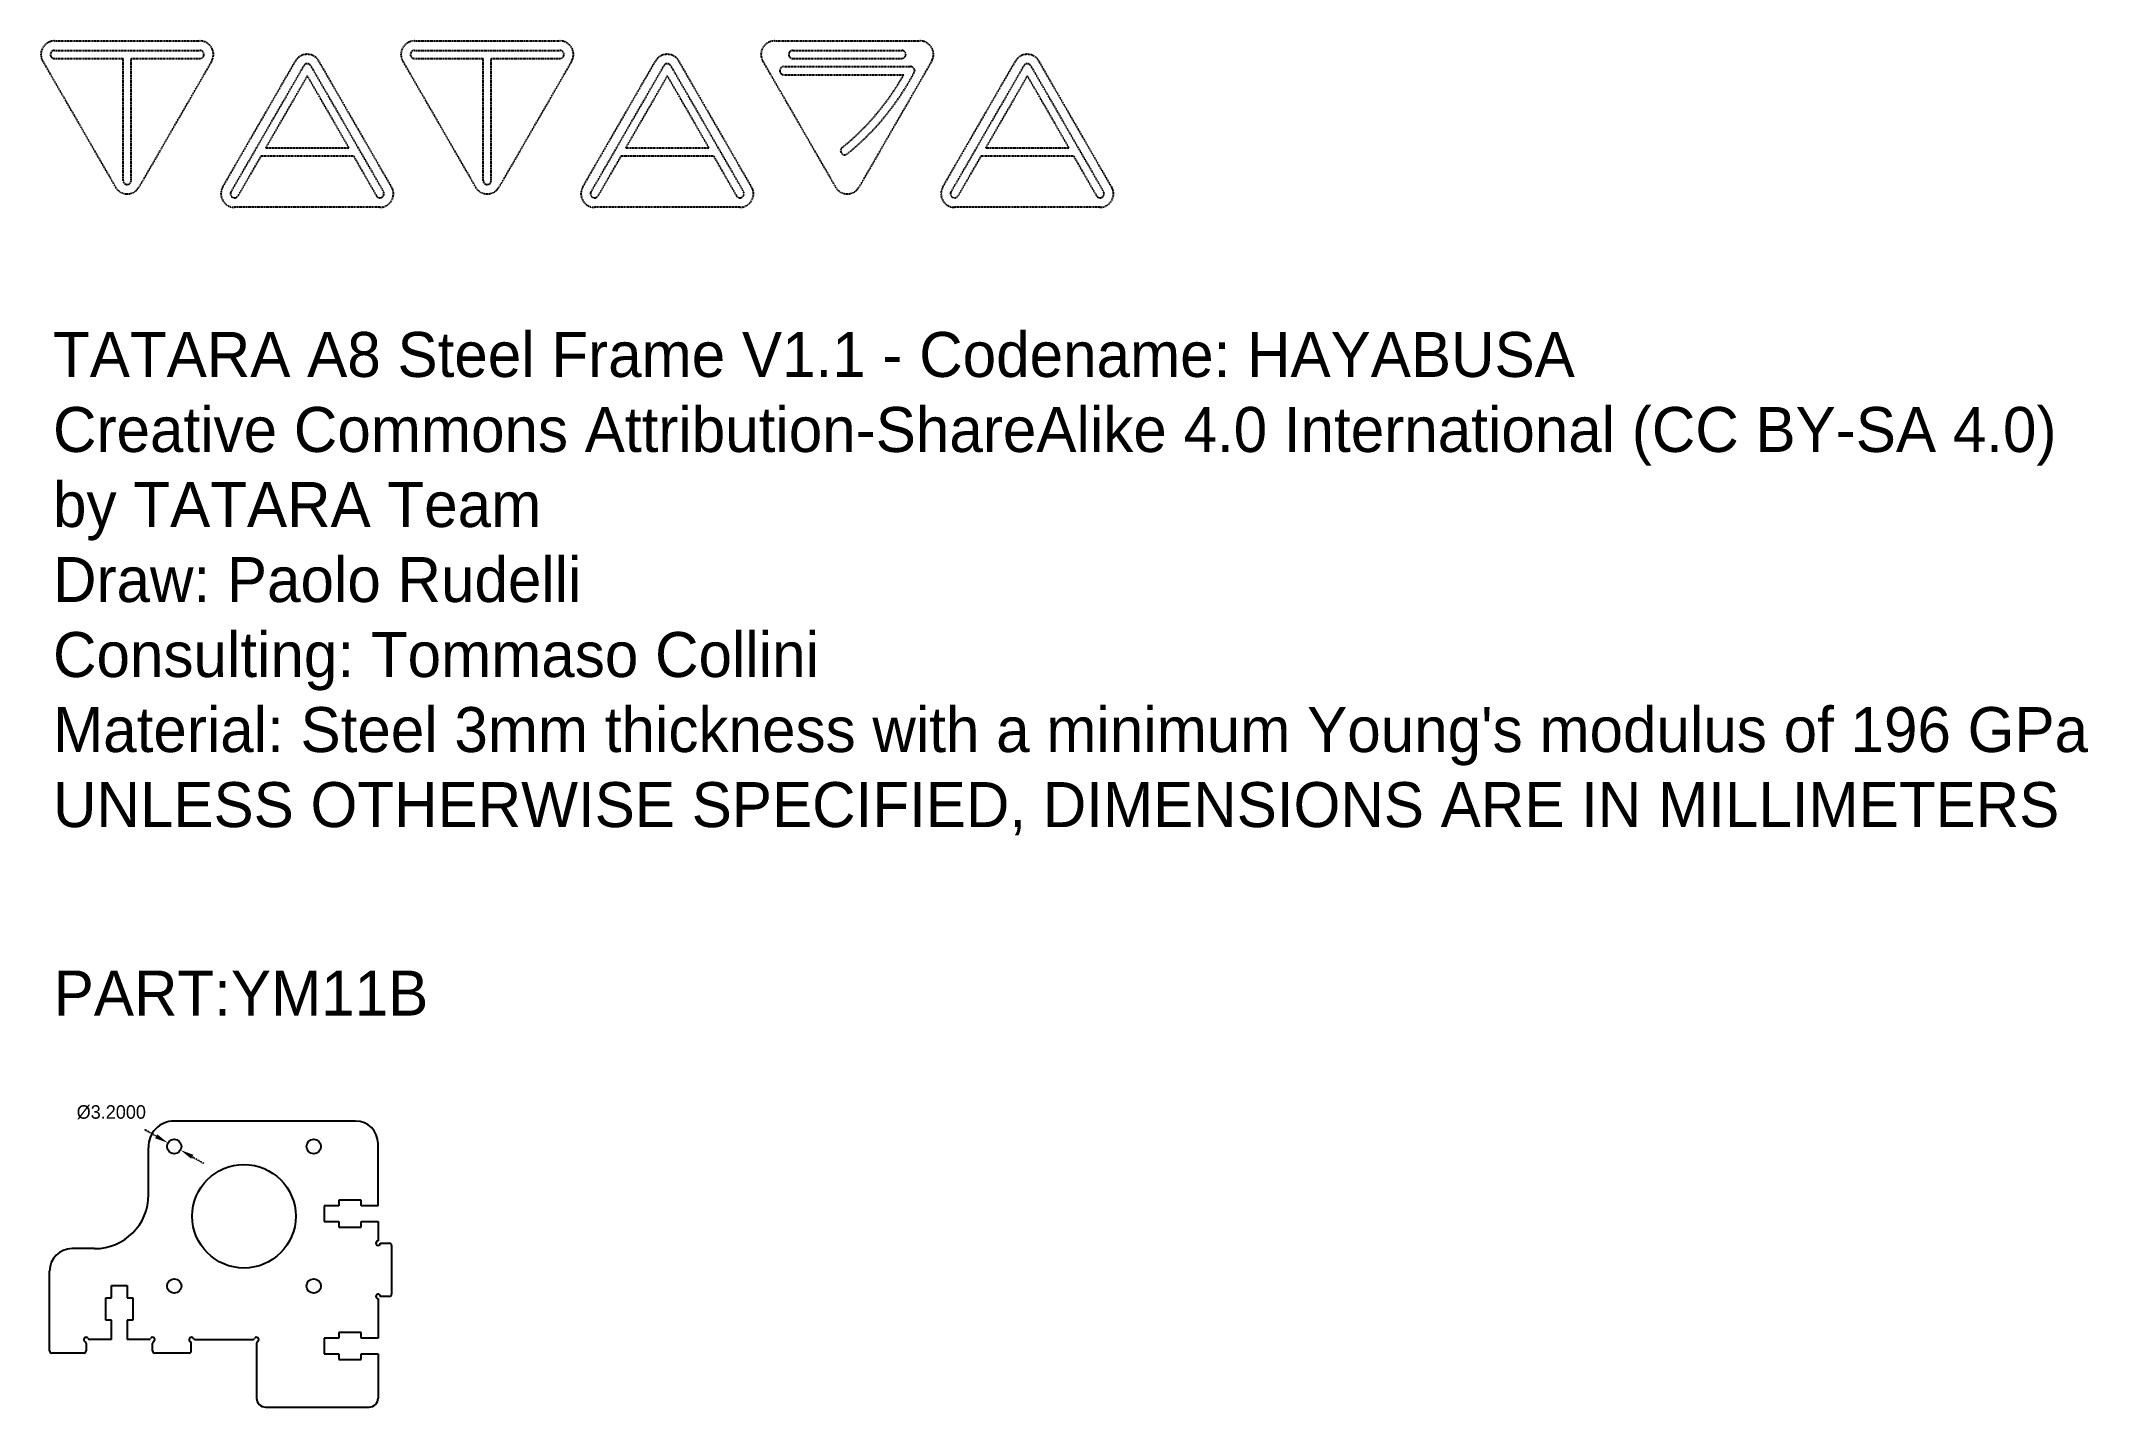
# Model space of a CAD drawing. Header units: inches. Extents: x 1 to 455, y 0 to 304.
import ezdxf

# ---------------------------------------------------------------- set-up
doc = ezdxf.new("R2010")
doc.units = ezdxf.units.IN
doc.header["$MEASUREMENT"] = 0
doc.linetypes.add('HIDDEN', pattern=[0.15, 0.1, -0.05])
doc.layers.get('Defpoints').update_dxf_attribs({"linetype": 'CONTINUOUS'})
for name, color, linetype in [('NOTE', 3, 'CONTINUOUS'), ('QUOTE', 6, 'HIDDEN'), ('TATARA LOGO', 2, 'HIDDEN'), ('VISIBLE', 7, 'CONTINUOUS')]:
    doc.layers.add(name, color=color, linetype=linetype)
doc.dimstyles.get("Standard").update_dxf_attribs({"dimtxt": 0.18, "dimasz": 0.18, "dimexe": 0.18, "dimexo": 0.0625, "dimgap": 0.09, "dimtad": 0, "dimtih": 1, "dimtoh": 1, "dimdec": 4, "dimzin": 0, "dimdsep": 46, "dimtxsty": 'Standard', "dimcen": 0.09, "dimadec": 0, "dimazin": 0, "dimtfac": 1, "dimtdec": 4, "dimtofl": 0, "dimtmove": 0, "dimatfit": 3, "dimfxl": 1, "dimtolj": 1, "dimtzin": 0, "dimarcsym": 0})

# ---------------------------------------------------------------- blocks, each defined once
blk = doc.blocks.new('*D3')
at = {"layer": 'Defpoints', "color": 0}
for p in [(28.76, 59.1), (31.54, 57.52)]:
    blk.add_point(p, dxfattribs=at)
at = {"layer": 'QUOTE', "color": 0, "lineweight": -2}
for p, q in [((26.15, 60.58), (23.54, 62.06)), ((34.15, 56.04), (36.76, 54.56))]:
    blk.add_line(p, q, dxfattribs=at)
at = {"layer": 'QUOTE', "color": 0}
for points in [[(25.9, 60.14), (26.4, 61.01), (28.76, 59.1)], [(34.4, 56.47), (33.91, 55.6), (31.54, 57.52)]]:
    blk.add_solid(points, dxfattribs=at)
at = {"layer": 'QUOTE', "color": 0, "insert": (16.17, 65.92), "char_height": 3, "attachment_point": 5}
blk.add_mtext('\\A1;%%c3.2000', dxfattribs=at)

msp = doc.modelspace()

# ---------------------------------------------------------------- linework, layer by layer
at = {"layer": 'TATARA LOGO'}
for p, q in [((3.53719, 303.97292), (35.86881, 303.97292)), ((3.53719, 301.87292), (35.86881, 301.87292)), ((83.53719, 303.97292), (115.86881, 303.97292)), ((83.53719, 301.87292), (115.86881, 301.87292)), ((163.53719, 303.97292), (195.86881, 303.97292)), ((167.59319, 301.87292), (191.81281, 301.87292)), ((0.93912, 299.47292), (17.10492, 271.47292)), ((3.53719, 300.07292), (18.803, 300.07292)), ((18.803, 272.97292), (18.803, 300.07292)), ((20.603, 300.07292), (35.86881, 300.07292)), ((20.603, 272.97292), (20.603, 300.07292)), ((38.46688, 299.47292), (22.30108, 271.47292)), ((40.93912, 271.50626), (57.10492, 299.50626)), ((58.92358, 298.45626), (42.75777, 270.45626)), ((59.703, 296.20626), (50.48464, 280.23959)), ((59.703, 296.20626), (68.92136, 280.23959)), ((60.48242, 298.45626), (76.64823, 270.45626)), ((78.46688, 271.50626), (62.30108, 299.50626)), ((80.93912, 299.47292), (97.10492, 271.47292)), ((83.53719, 300.07292), (98.803, 300.07292)), ((98.803, 272.97292), (98.803, 300.07292)), ((100.603, 272.97292), (100.603, 300.07292)), ((100.603, 300.07292), (115.86881, 300.07292)), ((118.46688, 299.47292), (102.30108, 271.47292)), ((120.93912, 271.50626), (137.10492, 299.50626)), ((138.92358, 298.45626), (122.75777, 270.45626)), ((139.703, 296.20626), (130.48464, 280.23959)), ((139.703, 296.20626), (148.92136, 280.23959)), ((140.48242, 298.45626), (156.64823, 270.45626)), ((158.46688, 271.50626), (142.30108, 299.50626)), ((160.93912, 299.47292), (177.10492, 271.47292)), ((165.61565, 298.27292), (193.79035, 298.27292)), ((165.61565, 296.47292), (192.27461, 296.47292)), ((167.59319, 300.07292), (191.81281, 300.07292)), ((198.46688, 299.47292), (182.30108, 271.47292)), ((200.93912, 271.50626), (217.10492, 299.50626)), ((218.92358, 298.45626), (202.75777, 270.45626)), ((219.703, 296.20626), (210.48464, 280.23959)), ((219.703, 296.20626), (228.92136, 280.23959)), ((220.48242, 298.45626), (236.64823, 270.45626)), ((238.46688, 271.50626), (222.30108, 299.50626)), ((49.44541, 278.43959), (44.31661, 269.55625)), ((49.44541, 278.43959), (69.96059, 278.43959)), ((50.48464, 280.23959), (68.92136, 280.23959)), ((69.96059, 278.43959), (75.08939, 269.55626)), ((129.44541, 278.43959), (124.31661, 269.55625)), ((129.44541, 278.43959), (149.96059, 278.43959)), ((130.48464, 280.23959), (148.92136, 280.23959)), ((149.96059, 278.43959), (155.08939, 269.55626)), ((209.44541, 278.43959), (204.31661, 269.55625)), ((209.44541, 278.43959), (229.96059, 278.43959)), ((210.48464, 280.23959), (228.92136, 280.23959)), ((229.96059, 278.43959), (235.08939, 269.55626)), ((75.86881, 267.00626), (43.53719, 267.00626)), ((155.86881, 267.00626), (123.53719, 267.00626)), ((235.86881, 267.00626), (203.53719, 267.00626))]:
    msp.add_line(p, q, dxfattribs=at)
for centre, radius, start, end in [((3.53719, 300.97292), 3, 90, 210), ((3.53719, 300.97292), 0.9, 90, 270), ((35.86881, 300.97292), 3, 330, 90), ((35.86881, 300.97292), 0.9, 270, 90), ((59.703, 298.00626), 3, 30, 150), ((83.53719, 300.97292), 3, 90, 210), ((83.53719, 300.97292), 0.9, 90, 270), ((115.86881, 300.97292), 3, 330, 90), ((115.86881, 300.97292), 0.9, 270, 90), ((115.86881, 300.97292), 0.9, 270, 90), ((139.703, 298.00626), 3, 30, 150), ((163.53719, 300.97292), 3, 90, 210), ((167.59319, 300.97292), 0.9, 90, 270), ((191.81281, 300.97292), 0.9, 270, 90), ((195.86881, 300.97292), 3, 330, 90), ((219.703, 298.00626), 3, 30, 150), ((59.703, 298.00626), 0.9, 30, 149.9999972), ((139.703, 298.00626), 0.9, 30, 149.9999972), ((165.61565, 297.37292), 0.9, 90, 270), ((143.29879, 324.00646), 56.18474, 308.8897527, 330.6559013), ((143.29879, 324.00646), 57.98474, 308.8897527, 332.1550619), ((193.79035, 297.37292), 0.9, 329.9999988, 90), ((219.703, 298.00626), 0.9, 30, 149.9999972), ((179.13796, 279.57423), 0.9, 128.8897527, 308.8897527), ((19.703, 272.97292), 0.9, 180, 0), ((99.703, 272.97292), 0.9, 180, 0), ((19.703, 272.97292), 3, 210, 330), ((43.53719, 270.00626), 3, 150, 270), ((43.53719, 270.00626), 0.9, 149.9999972, 329.9991008), ((75.86881, 270.00626), 0.9, 210, 30), ((75.86881, 270.00626), 3, 270, 30), ((99.703, 272.97292), 3, 210, 330), ((123.53719, 270.00626), 3, 150, 270), ((123.53719, 270.00626), 0.9, 149.9999972, 329.9991008), ((155.86881, 270.00626), 0.9, 210, 30), ((155.86881, 270.00626), 3, 270, 30), ((179.703, 272.97292), 3, 210, 330), ((203.53719, 270.00626), 3, 150, 270), ((203.53719, 270.00626), 0.9, 149.9999972, 329.9991008), ((235.86881, 270.00626), 0.9, 210, 30), ((235.86881, 270.00626), 3, 270, 30)]:
    msp.add_arc(centre, radius, start, end, dxfattribs=at)
at = {"layer": 'VISIBLE'}
for p, q in [((70.45201, 63.95672), (30.09848, 63.95672)), ((24.45201, 47.60672), (24.45201, 58.10737)), ((75.45201, 45.15672), (75.45201, 58.95672)), ((66.70201, 46.40672), (66.70201, 45.15672)), ((71.70201, 46.40672), (66.70201, 46.40672)), ((71.70201, 45.15672), (71.70201, 46.40672)), ((63.45201, 45.15672), (63.45201, 41.65672)), ((66.70201, 45.15672), (63.45201, 45.15672)), ((63.45201, 41.65672), (66.70201, 41.65672)), ((66.70201, 41.65672), (66.70201, 40.40672)), ((75.45201, 45.15672), (71.70201, 45.15672)), ((71.70201, 41.65672), (75.45201, 41.65672)), ((71.70201, 40.40672), (71.70201, 41.65672)), ((75.45201, 41.65672), (75.45201, 37.30672)), ((66.70201, 40.40672), (71.70201, 40.40672)), ((75.95201, 36.80672), (77.952, 36.80672)), ((12.45201, 35.60672), (7.45201, 35.60672)), ((78.452, 36.30672), (78.452, 25.50672)), ((2.45201, 12.90672), (2.45201, 30.60672)), ((16.20201, 24.70672), (16.20201, 27.40672)), ((16.20201, 27.40672), (19.70201, 27.40672)), ((19.70201, 27.40672), (19.70201, 24.70672)), ((14.95201, 19.70672), (14.95201, 24.70672)), ((14.95201, 24.70672), (16.20201, 24.70672)), ((19.70201, 24.70672), (20.95201, 24.70672)), ((20.95201, 24.70672), (20.95201, 19.70672)), ((75.45201, 24.50672), (75.45201, 15.70672)), ((77.952, 25.00672), (75.95201, 25.00672)), ((16.20201, 19.70672), (14.95201, 19.70672)), ((16.202, 15.40672), (16.20201, 19.70672)), ((20.95201, 19.70672), (19.70201, 19.70672)), ((19.70201, 19.70672), (19.70201, 15.40672)), ((10.55201, 14.5407), (10.55201, 12.90672)), ((16.202, 15.40672), (11.41803, 15.40672)), ((24.48598, 15.40672), (19.70201, 15.40672)), ((25.35201, 12.90672), (25.35201, 14.5407)), ((33.95201, 12.90672), (33.95201, 14.5407)), ((34.81803, 15.40672), (47.58598, 15.40672)), ((48.45201, 14.5407), (48.45201, 2.40672)), ((63.45201, 15.70672), (63.45201, 12.20672)), ((66.70201, 15.70672), (63.45201, 15.70672)), ((66.70201, 16.95672), (66.70201, 15.70672)), ((71.70201, 16.95672), (66.70201, 16.95672)), ((71.70201, 15.70672), (71.70201, 16.95672)), ((75.45201, 15.70672), (71.70201, 15.70672)), ((10.05201, 12.40672), (2.95201, 12.40672)), ((33.45201, 12.40672), (25.85201, 12.40672)), ((63.45201, 12.20672), (66.70201, 12.20672)), ((66.70201, 12.20672), (66.70201, 10.95672)), ((66.70201, 10.95672), (71.70201, 10.95672)), ((71.70201, 12.20672), (75.45201, 12.20672)), ((71.70201, 10.95672), (71.70201, 12.20672)), ((75.45201, 12.20672), (75.45201, 2.40672)), ((50.45201, 0.40672), (73.45201, 0.40672))]:
    msp.add_line(p, q, dxfattribs=at)
for centre, radius in [((30.15201, 58.30672), 1.6), ((61.15201, 58.30672), 1.6), ((45.65201, 42.80672), 11.5), ((30.15201, 27.30672), 1.6), ((61.15201, 27.30672), 1.6)]:
    msp.add_circle(centre, radius, dxfattribs=at)
for centre, radius, start, end in [((30.09848, 58.30672), 5.65, 90, 182.0219833), ((70.45201, 58.95672), 5, 0.0000004, 90.0000004), ((12.45201, 47.60672), 12, 270, 0), ((75.45201, 36.80672), 0.5, 90, 0), ((77.952, 36.30672), 0.5, 0, 90), ((7.45201, 30.60672), 5, 90, 180), ((75.45201, 25.00672), 0.5, 0, 270), ((77.952, 25.50672), 0.5, 270, 0), ((10.55201, 15.40672), 0.5, 30, 240), ((10.05201, 14.5407), 0.5, 0, 60), ((11.41803, 15.90672), 0.5, 210, 270), ((24.48598, 15.90672), 0.5, 270, 330), ((25.35201, 15.40672), 0.5, 300, 150), ((25.85201, 14.5407), 0.5, 120, 180), ((33.95201, 15.40672), 0.5, 30, 240), ((33.45201, 14.5407), 0.5, 0, 60), ((34.81803, 15.90672), 0.5, 210, 270), ((47.58598, 15.90672), 0.5, 270, 330), ((48.45201, 15.40672), 0.5, 300, 150), ((48.95201, 14.5407), 0.5, 120, 180), ((2.95201, 12.90672), 0.5, 180, 270), ((10.05201, 12.90672), 0.5, 270, 0), ((25.85201, 12.90672), 0.5, 180, 270), ((33.45201, 12.90672), 0.5, 270, 0), ((50.45201, 2.40672), 2, 180, 270), ((73.45201, 2.40672), 2, 270, 0)]:
    msp.add_arc(centre, radius, start, end, dxfattribs=at)

# ---------------------------------------------------------------- texts
at = {"layer": 'NOTE', "char_height": 10, "width": 1231.3748319, "attachment_point": 1}
for s, insert in [("{\\pxsm1;TATARA A8 Steel Frame V1.1 - Codename: HAYABUSA\\PCreative Commons Attribution-ShareAlike 4.0 International (CC BY-SA 4.0)\\Pby TATARA Team\\PDraw: Paolo Rudelli\\PConsulting: Tommaso Collini\\P\\pql;Material: Steel 3mm thickness with a minimum Young's modulus of 196 GPa\\P\\pq*;UNLESS OTHERWISE SPECIFIED, DIMENSIONS ARE IN MILLIMETERS}", (3.22484, 239.30437)), ('{\\pxsm1;PART:YM11B}', (3.37481, 97.39721))]:
    msp.add_mtext(s, dxfattribs=dict(at, insert=insert))

# ---------------------------------------------------------------- dimensions: what is measured, and where the dimension line sits
at = {"layer": 'QUOTE'}
dim = msp.add_diameter_dim_2p(p1=(31.54385, 57.51755), p2=(28.76018, 59.09589), dimstyle='Standard', override={"dimtxt": 3, "dimasz": 3, "dimtmove": 2}, dxfattribs=at)
dim.commit()
dim.dimension.update_dxf_attribs({"geometry": '*D3', "text_midpoint": (16.1741, 65.91759), "dimtype": 163})

doc.saveas('drawing.dxf')
